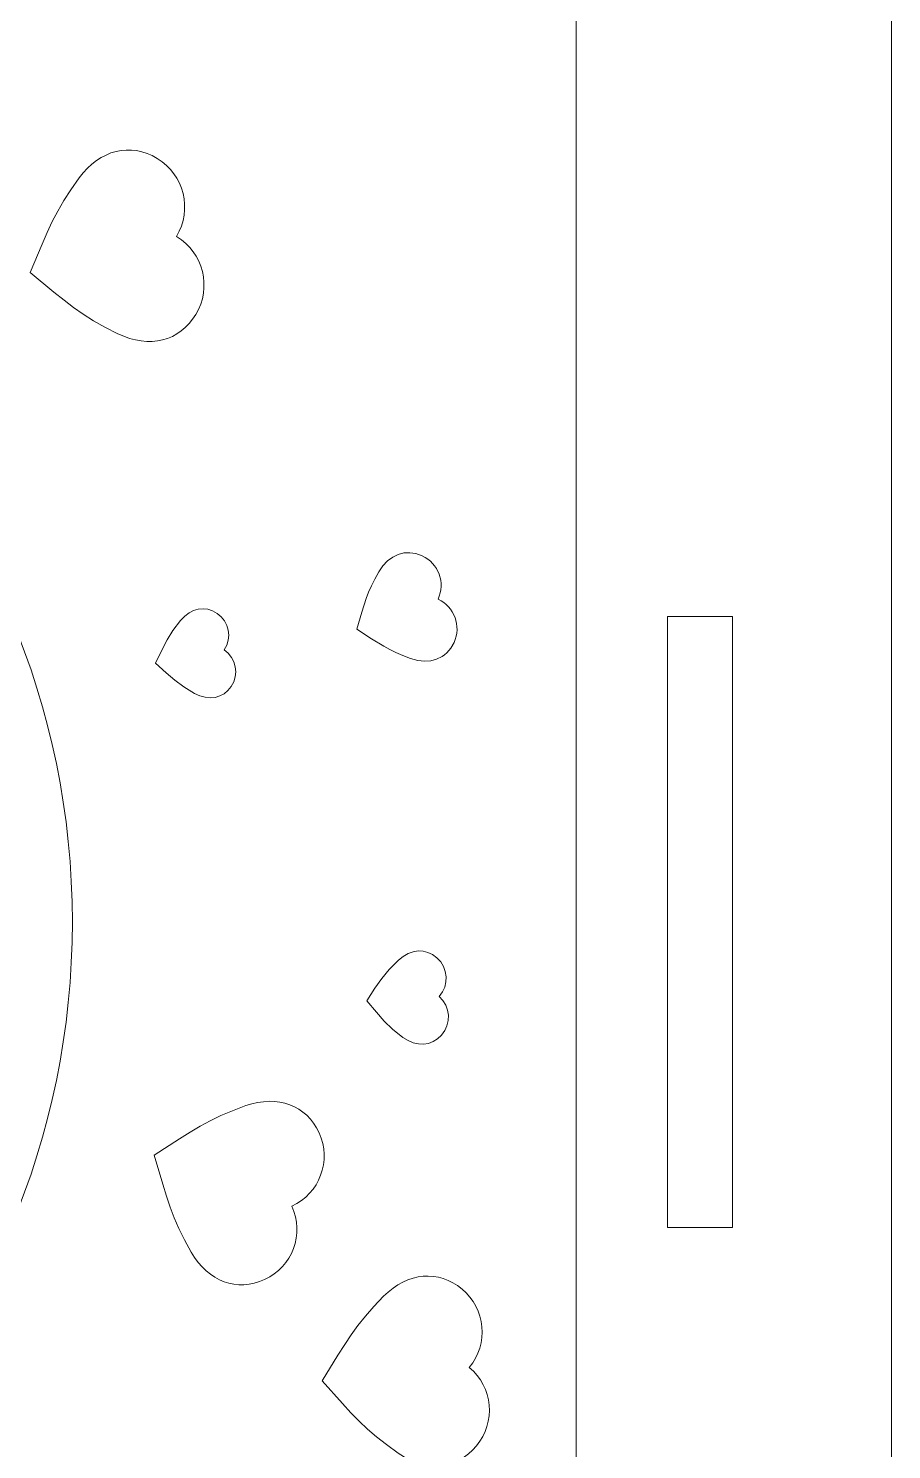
# Model space of a CAD drawing. Header units: millimetres. Extents: x -178 to 178, y -197 to 165.
# Drawn here: x 135.2 to 177.5, y 42.1 to 111.8 of the extents above; entities that cross this region are included whole.
import ezdxf

# ---------------------------------------------------------------- set-up
doc = ezdxf.new("R2010")
doc.units = ezdxf.units.MM
doc.header["$MEASUREMENT"] = 0
doc.layers.add('Calque_par_d_faut', color=7, linetype='Continuous')

msp = doc.modelspace()

# ---------------------------------------------------------------- linework, layer by layer
at = {"layer": 'Calque_par_d_faut', "color": 1, "lineweight": 9}
for points, knots in [([(-173.1455, 165.4772), (-174.4725, 165.4763), (-175.7447, 164.9484), (-176.6824, 164.0095), (-176.6824, 164.0095), (-177.6201, 163.0707), (-178.1464, 161.8041), (-178.1455, 160.4772), (-178.1455, 160.4772), (-178.1455, 160.4772), (-178.1455, -24.5228), (-178.1455, -24.5228), (-178.1455, -24.5228), (-178.1447, -25.8498), (-177.6168, -27.122), (-176.6779, -28.0597), (-176.6779, -28.0597), (-175.7391, -28.9974), (-174.4725, -29.5237), (-173.1455, -29.5228), (-173.1455, -29.5228), (-173.1455, -29.5228), (172.4975, -29.5228), (172.4975, -29.5228), (172.4975, -29.5228), (173.8245, -29.522), (175.0967, -28.9941), (176.0344, -28.0552), (176.0344, -28.0552), (176.9721, -27.1163), (177.4984, -25.8498), (177.4975, -24.5228), (177.4975, -24.5228), (177.4975, -24.5228), (177.4975, 71.9694), (177.4975, 71.9694), (177.4975, 71.9694), (177.4975, 71.9694), (177.4975, 79.9694), (177.4975, 79.9694), (177.4975, 79.9694), (177.4975, 79.9694), (177.4975, 160.4772), (177.4975, 160.4772), (177.4975, 160.4772), (177.4967, 161.8041), (176.9688, 163.0763), (176.0299, 164.014), (176.0299, 164.014), (175.0911, 164.9517), (173.8245, 165.478), (172.4975, 165.4772), (172.4975, 165.4772), (172.4975, 165.4772), (-173.1455, 165.4772), (-173.1455, 165.4772), (-173.1455, 165.4772), (-173.1455, 165.4772), (-173.1455, 165.4772), (-173.1455, 165.4772)], [0, 0, 0, 0, 0.0625, 0.0625, 0.0625, 0.0625, 0.125, 0.125, 0.125, 0.125, 0.1875, 0.1875, 0.1875, 0.1875, 0.25, 0.25, 0.25, 0.25, 0.3125, 0.3125, 0.3125, 0.3125, 0.375, 0.375, 0.375, 0.375, 0.4375, 0.4375, 0.4375, 0.4375, 0.5, 0.5, 0.5, 0.5, 0.5625, 0.5625, 0.5625, 0.5625, 0.625, 0.625, 0.625, 0.625, 0.6875, 0.6875, 0.6875, 0.6875, 0.75, 0.75, 0.75, 0.75, 0.8125, 0.8125, 0.8125, 0.8125, 0.875, 0.875, 0.875, 0.875, 1, 1, 1, 1]), ([(166.4975, 52.9772), (166.4975, 52.9772), (166.4975, 82.9772), (166.4975, 82.9772), (166.4975, 82.9772), (166.4975, 82.9772), (169.6975, 82.9772), (169.6975, 82.9772), (169.6975, 82.9772), (169.6975, 82.9772), (169.6975, 52.9772), (169.6975, 52.9772), (169.6975, 52.9772), (169.6975, 52.9772), (166.4975, 52.9772), (166.4975, 52.9772), (166.4975, 52.9772), (166.4975, 52.9772), (166.4975, 52.9772), (166.4975, 52.9772)], [0, 0, 0, 0, 0.1666667, 0.1666667, 0.1666667, 0.1666667, 0.3333333, 0.3333333, 0.3333333, 0.3333333, 0.5, 0.5, 0.5, 0.5, 0.6666667, 0.6666667, 0.6666667, 0.6666667, 1, 1, 1, 1])]:
    msp.add_open_spline(points, degree=3, knots=knots, dxfattribs=at)
at = {"layer": 'Calque_par_d_faut', "color": 150, "lineweight": 9}
for points, knots in [([(159.0166, 157.1652), (159.8117, 157.1657), (160.5745, 156.8503), (161.1371, 156.2884), (161.1371, 156.2884), (161.6997, 155.7265), (162.0161, 154.9604), (162.0166, 154.1652), (162.0166, 154.1652), (162.0166, 154.1652), (162.0166, -18.2109), (162.0166, -18.2109), (162.0166, -18.2109), (162.0171, -19.006), (161.7017, -19.7688), (161.1398, -20.3314), (161.1398, -20.3314), (160.5779, -20.894), (159.8117, -21.2104), (159.0166, -21.2109), (159.0166, -21.2109), (159.0166, -21.2109), (38.413, -21.2109), (38.413, -21.2109), (38.413, -21.2109), (37.6179, -21.2114), (36.8551, -20.896), (36.2925, -20.3341), (36.2925, -20.3341), (35.7299, -19.7722), (35.4135, -19.006), (35.413, -18.2109), (35.413, -18.2109), (35.413, -18.2109), (35.413, 154.1652), (35.413, 154.1652), (35.413, 154.1652), (35.4125, 154.9604), (35.7279, 155.7231), (36.2898, 156.2857), (36.2898, 156.2857), (36.8517, 156.8484), (37.6179, 157.1647), (38.413, 157.1652), (38.413, 157.1652), (38.413, 157.1652), (159.0166, 157.1652), (159.0166, 157.1652), (159.0166, 157.1652), (159.0166, 157.1652), (159.0166, 157.1652), (159.0166, 157.1652)], [0, 0, 0, 0, 0.0714286, 0.0714286, 0.0714286, 0.0714286, 0.1428571, 0.1428571, 0.1428571, 0.1428571, 0.2142857, 0.2142857, 0.2142857, 0.2142857, 0.2857143, 0.2857143, 0.2857143, 0.2857143, 0.3571429, 0.3571429, 0.3571429, 0.3571429, 0.4285714, 0.4285714, 0.4285714, 0.4285714, 0.5, 0.5, 0.5, 0.5, 0.5714286, 0.5714286, 0.5714286, 0.5714286, 0.6428571, 0.6428571, 0.6428571, 0.6428571, 0.7142857, 0.7142857, 0.7142857, 0.7142857, 0.7857143, 0.7857143, 0.7857143, 0.7857143, 0.8571429, 0.8571429, 0.8571429, 0.8571429, 1, 1, 1, 1]), ([(137.3051, 67.9772), (137.3051, 89.29), (120.0277, 106.5674), (98.715, 106.5674), (98.715, 106.5674), (77.4022, 106.5674), (60.1247, 89.2901), (60.1247, 67.9773), (60.1247, 67.9773), (60.1246, 46.6645), (77.402, 29.387), (98.7148, 29.3869), (98.7148, 29.3869), (120.0275, 29.3868), (137.305, 46.6642), (137.3051, 67.977), (137.3051, 67.9771), (137.3051, 67.9771), (137.3051, 67.9772)], [0, 0, 0, 0, 0.2, 0.2, 0.2, 0.2, 0.4, 0.4, 0.4, 0.4, 0.6, 0.6, 0.6, 0.6, 1, 1, 1, 1.0002, 1.0002, 1.0002, 1.0002]), ([(142.4164, 101.6289), (142.4164, 101.6289), (142.6532, 101.4692), (142.6532, 101.4692), (142.6532, 101.4692), (142.6532, 101.4692), (142.8685, 101.2899), (142.8685, 101.2899), (142.8685, 101.2899), (142.8685, 101.2899), (143.0619, 101.0929), (143.0619, 101.0929), (143.0619, 101.0929), (143.0619, 101.0929), (143.2329, 100.8801), (143.2329, 100.8801), (143.2329, 100.8801), (143.2329, 100.8801), (143.381, 100.6535), (143.381, 100.6535), (143.381, 100.6535), (143.381, 100.6535), (143.5058, 100.415), (143.5058, 100.415), (143.5058, 100.415), (143.5058, 100.415), (143.6067, 100.1666), (143.6067, 100.1666), (143.6067, 100.1666), (143.6067, 100.1666), (143.6832, 99.91), (143.6832, 99.91), (143.6832, 99.91), (143.6832, 99.91), (143.735, 99.6474), (143.735, 99.6474), (143.735, 99.6474), (143.735, 99.6474), (143.7616, 99.3805), (143.7616, 99.3805), (143.7616, 99.3805), (143.7616, 99.3805), (143.7624, 99.1114), (143.7624, 99.1114), (143.7624, 99.1114), (143.7624, 99.1114), (143.7369, 98.8419), (143.7369, 98.8419), (143.7369, 98.8419), (143.7369, 98.8419), (143.6848, 98.5739), (143.6848, 98.5739), (143.6848, 98.5739), (143.6848, 98.5739), (143.6056, 98.3095), (143.6056, 98.3095), (143.6056, 98.3095), (143.6056, 98.3095), (143.4986, 98.0505), (143.4986, 98.0505), (143.4986, 98.0505), (143.4986, 98.0505), (143.3636, 97.7988), (143.3636, 97.7988), (143.3636, 97.7988), (143.3636, 97.7988), (143.2065, 97.5627), (143.2065, 97.5627), (143.2065, 97.5627), (143.2065, 97.5627), (143.0344, 97.3492), (143.0344, 97.3492), (143.0344, 97.3492), (143.0344, 97.3492), (142.8481, 97.1584), (142.8481, 97.1584), (142.8481, 97.1584), (142.8481, 97.1584), (142.6484, 96.9907), (142.6484, 96.9907), (142.6484, 96.9907), (142.6484, 96.9907), (142.4364, 96.8462), (142.4364, 96.8462), (142.4364, 96.8462), (142.4364, 96.8462), (142.2128, 96.7251), (142.2128, 96.7251), (142.2128, 96.7251), (142.2128, 96.7251), (141.9785, 96.6278), (141.9785, 96.6278), (141.9785, 96.6278), (141.9785, 96.6278), (141.7345, 96.5542), (141.7345, 96.5542), (141.7345, 96.5542), (141.7345, 96.5542), (141.4814, 96.5048), (141.4814, 96.5048), (141.4814, 96.5048), (141.4814, 96.5048), (141.2204, 96.4797), (141.2204, 96.4797), (141.2204, 96.4797), (141.2204, 96.4797), (140.9521, 96.4792), (140.9521, 96.4792), (140.9521, 96.4792), (140.9521, 96.4792), (140.6775, 96.5033), (140.6775, 96.5033), (140.6775, 96.5033), (140.6775, 96.5033), (140.3975, 96.5524), (140.3975, 96.5524), (140.3975, 96.5524), (140.3975, 96.5524), (140.1129, 96.6267), (140.1129, 96.6267), (140.1129, 96.6267), (140.1129, 96.6267), (139.8246, 96.7264), (139.8246, 96.7264), (139.8246, 96.7264), (139.8246, 96.7264), (139.5335, 96.8517), (139.5335, 96.8517), (139.5335, 96.8517), (139.5335, 96.8517), (138.8962, 97.1791), (138.8962, 97.1791), (138.8962, 97.1791), (138.8962, 97.1791), (138.3404, 97.4938), (138.3404, 97.4938), (138.3404, 97.4938), (138.3404, 97.4938), (137.8397, 97.809), (137.8397, 97.809), (137.8397, 97.809), (137.8397, 97.809), (137.3675, 98.1378), (137.3675, 98.1378), (137.3675, 98.1378), (137.3675, 98.1378), (136.8974, 98.4934), (136.8974, 98.4934), (136.8974, 98.4934), (136.8974, 98.4934), (136.403, 98.8891), (136.403, 98.8891), (136.403, 98.8891), (136.403, 98.8891), (135.2351, 99.853), (135.2351, 99.853), (135.2351, 99.853), (135.2351, 99.853), (135.8191, 101.2503), (135.8191, 101.2503), (135.8191, 101.2503), (135.8191, 101.2503), (136.0722, 101.8308), (136.0722, 101.8308), (136.0722, 101.8308), (136.0722, 101.8308), (136.3223, 102.3645), (136.3223, 102.3645), (136.3223, 102.3645), (136.3223, 102.3645), (136.5868, 102.8754), (136.5868, 102.8754), (136.5868, 102.8754), (136.5868, 102.8754), (136.8829, 103.3877), (136.8829, 103.3877), (136.8829, 103.3877), (136.8829, 103.3877), (137.228, 103.9251), (137.228, 103.9251), (137.228, 103.9251), (137.228, 103.9251), (137.6393, 104.5118), (137.6393, 104.5118), (137.6393, 104.5118), (137.6393, 104.5118), (137.8384, 104.7584), (137.8384, 104.7584), (137.8384, 104.7584), (137.8384, 104.7584), (138.047, 104.9809), (138.047, 104.9809), (138.047, 104.9809), (138.047, 104.9809), (138.2642, 105.1793), (138.2642, 105.1793), (138.2642, 105.1793), (138.2642, 105.1793), (138.489, 105.3533), (138.489, 105.3533), (138.489, 105.3533), (138.489, 105.3533), (138.7207, 105.5026), (138.7207, 105.5026), (138.7207, 105.5026), (138.7207, 105.5026), (138.9583, 105.6272), (138.9583, 105.6272), (138.9583, 105.6272), (138.9583, 105.6272), (139.201, 105.7266), (139.201, 105.7266), (139.201, 105.7266), (139.201, 105.7266), (139.4479, 105.8008), (139.4479, 105.8008), (139.4479, 105.8008), (139.4479, 105.8008), (139.6981, 105.8496), (139.6981, 105.8496), (139.6981, 105.8496), (139.6981, 105.8496), (139.9508, 105.8726), (139.9508, 105.8726), (139.9508, 105.8726), (139.9508, 105.8726), (140.205, 105.8697), (140.205, 105.8697), (140.205, 105.8697), (140.205, 105.8697), (140.46, 105.8407), (140.46, 105.8407), (140.46, 105.8407), (140.46, 105.8407), (140.7147, 105.7853), (140.7147, 105.7853), (140.7147, 105.7853), (140.7147, 105.7853), (140.9685, 105.7034), (140.9685, 105.7034), (140.9685, 105.7034), (140.9685, 105.7034), (141.2203, 105.5947), (141.2203, 105.5947), (141.2203, 105.5947), (141.2203, 105.5947), (141.4693, 105.459), (141.4693, 105.459), (141.4693, 105.459), (141.4693, 105.459), (141.7061, 105.2993), (141.7061, 105.2993), (141.7061, 105.2993), (141.7061, 105.2993), (141.9214, 105.1199), (141.9214, 105.1199), (141.9214, 105.1199), (141.9214, 105.1199), (142.1148, 104.9229), (142.1148, 104.9229), (142.1148, 104.9229), (142.1148, 104.9229), (142.2858, 104.7102), (142.2858, 104.7102), (142.2858, 104.7102), (142.2858, 104.7102), (142.4339, 104.4836), (142.4339, 104.4836), (142.4339, 104.4836), (142.4339, 104.4836), (142.5586, 104.2451), (142.5586, 104.2451), (142.5586, 104.2451), (142.5586, 104.2451), (142.6595, 103.9966), (142.6595, 103.9966), (142.6595, 103.9966), (142.6595, 103.9966), (142.7361, 103.7401), (142.7361, 103.7401), (142.7361, 103.7401), (142.7361, 103.7401), (142.7879, 103.4774), (142.7879, 103.4774), (142.7879, 103.4774), (142.7879, 103.4774), (142.8144, 103.2106), (142.8144, 103.2106), (142.8144, 103.2106), (142.8144, 103.2106), (142.8152, 102.9414), (142.8152, 102.9414), (142.8152, 102.9414), (142.8152, 102.9414), (142.7898, 102.6719), (142.7898, 102.6719), (142.7898, 102.6719), (142.7898, 102.6719), (142.7377, 102.404), (142.7377, 102.404), (142.7377, 102.404), (142.7377, 102.404), (142.6584, 102.1396), (142.6584, 102.1396), (142.6584, 102.1396), (142.6584, 102.1396), (142.5515, 101.8806), (142.5515, 101.8806), (142.5515, 101.8806), (142.5515, 101.8806), (142.4164, 101.6289), (142.4164, 101.6289), (142.4164, 101.6289), (142.4164, 101.6289), (142.4164, 101.6289), (142.4164, 101.6289)], [0, 0, 0, 0, 0.0125, 0.0125, 0.0125, 0.0125, 0.025, 0.025, 0.025, 0.025, 0.0375, 0.0375, 0.0375, 0.0375, 0.05, 0.05, 0.05, 0.05, 0.0625, 0.0625, 0.0625, 0.0625, 0.075, 0.075, 0.075, 0.075, 0.0875, 0.0875, 0.0875, 0.0875, 0.1, 0.1, 0.1, 0.1, 0.1125, 0.1125, 0.1125, 0.1125, 0.125, 0.125, 0.125, 0.125, 0.1375, 0.1375, 0.1375, 0.1375, 0.15, 0.15, 0.15, 0.15, 0.1625, 0.1625, 0.1625, 0.1625, 0.175, 0.175, 0.175, 0.175, 0.1875, 0.1875, 0.1875, 0.1875, 0.2, 0.2, 0.2, 0.2, 0.2125, 0.2125, 0.2125, 0.2125, 0.225, 0.225, 0.225, 0.225, 0.2375, 0.2375, 0.2375, 0.2375, 0.25, 0.25, 0.25, 0.25, 0.2625, 0.2625, 0.2625, 0.2625, 0.275, 0.275, 0.275, 0.275, 0.2875, 0.2875, 0.2875, 0.2875, 0.3, 0.3, 0.3, 0.3, 0.3125, 0.3125, 0.3125, 0.3125, 0.325, 0.325, 0.325, 0.325, 0.3375, 0.3375, 0.3375, 0.3375, 0.35, 0.35, 0.35, 0.35, 0.3625, 0.3625, 0.3625, 0.3625, 0.375, 0.375, 0.375, 0.375, 0.3875, 0.3875, 0.3875, 0.3875, 0.4, 0.4, 0.4, 0.4, 0.4125, 0.4125, 0.4125, 0.4125, 0.425, 0.425, 0.425, 0.425, 0.4375, 0.4375, 0.4375, 0.4375, 0.45, 0.45, 0.45, 0.45, 0.4625, 0.4625, 0.4625, 0.4625, 0.475, 0.475, 0.475, 0.475, 0.4875, 0.4875, 0.4875, 0.4875, 0.5, 0.5, 0.5, 0.5, 0.5125, 0.5125, 0.5125, 0.5125, 0.525, 0.525, 0.525, 0.525, 0.5375, 0.5375, 0.5375, 0.5375, 0.55, 0.55, 0.55, 0.55, 0.5625, 0.5625, 0.5625, 0.5625, 0.575, 0.575, 0.575, 0.575, 0.5875, 0.5875, 0.5875, 0.5875, 0.6, 0.6, 0.6, 0.6, 0.6125, 0.6125, 0.6125, 0.6125, 0.625, 0.625, 0.625, 0.625, 0.6375, 0.6375, 0.6375, 0.6375, 0.65, 0.65, 0.65, 0.65, 0.6625, 0.6625, 0.6625, 0.6625, 0.675, 0.675, 0.675, 0.675, 0.6875, 0.6875, 0.6875, 0.6875, 0.7, 0.7, 0.7, 0.7, 0.7125, 0.7125, 0.7125, 0.7125, 0.725, 0.725, 0.725, 0.725, 0.7375, 0.7375, 0.7375, 0.7375, 0.75, 0.75, 0.75, 0.75, 0.7625, 0.7625, 0.7625, 0.7625, 0.775, 0.775, 0.775, 0.775, 0.7875, 0.7875, 0.7875, 0.7875, 0.8, 0.8, 0.8, 0.8, 0.8125, 0.8125, 0.8125, 0.8125, 0.825, 0.825, 0.825, 0.825, 0.8375, 0.8375, 0.8375, 0.8375, 0.85, 0.85, 0.85, 0.85, 0.8625, 0.8625, 0.8625, 0.8625, 0.875, 0.875, 0.875, 0.875, 0.8875, 0.8875, 0.8875, 0.8875, 0.9, 0.9, 0.9, 0.9, 0.9125, 0.9125, 0.9125, 0.9125, 0.925, 0.925, 0.925, 0.925, 0.9375, 0.9375, 0.9375, 0.9375, 0.95, 0.95, 0.95, 0.95, 0.9625, 0.9625, 0.9625, 0.9625, 0.975, 0.975, 0.975, 0.975, 1, 1, 1, 1]), ([(155.2491, 83.8218), (155.2491, 83.8218), (155.3945, 83.7455), (155.3945, 83.7455), (155.3945, 83.7455), (155.3945, 83.7455), (155.5288, 83.6566), (155.5288, 83.6566), (155.5288, 83.6566), (155.5288, 83.6566), (155.6517, 83.5562), (155.6517, 83.5562), (155.6517, 83.5562), (155.6517, 83.5562), (155.7628, 83.4454), (155.7628, 83.4454), (155.7628, 83.4454), (155.7628, 83.4454), (155.8617, 83.3253), (155.8617, 83.3253), (155.8617, 83.3253), (155.8617, 83.3253), (155.948, 83.1969), (155.948, 83.1969), (155.948, 83.1969), (155.948, 83.1969), (156.0812, 82.9196), (156.0812, 82.9196), (156.0812, 82.9196), (156.0812, 82.9196), (156.1593, 82.622), (156.1593, 82.622), (156.1593, 82.622), (156.1593, 82.622), (156.1767, 82.4683), (156.1767, 82.4683), (156.1767, 82.4683), (156.1767, 82.4683), (156.1792, 82.3128), (156.1792, 82.3128), (156.1792, 82.3128), (156.1792, 82.3128), (156.1663, 82.1564), (156.1663, 82.1564), (156.1663, 82.1564), (156.1663, 82.1564), (156.1377, 82.0003), (156.1377, 82.0003), (156.1377, 82.0003), (156.1377, 82.0003), (156.0929, 81.8456), (156.0929, 81.8456), (156.0929, 81.8456), (156.0929, 81.8456), (156.0316, 81.6934), (156.0316, 81.6934), (156.0316, 81.6934), (156.0316, 81.6934), (155.8719, 81.4157), (155.8719, 81.4157), (155.8719, 81.4157), (155.8719, 81.4157), (155.674, 81.1866), (155.674, 81.1866), (155.674, 81.1866), (155.674, 81.1866), (155.562, 81.0907), (155.562, 81.0907), (155.562, 81.0907), (155.562, 81.0907), (155.4419, 81.0074), (155.4419, 81.0074), (155.4419, 81.0074), (155.4419, 81.0074), (155.1793, 80.8796), (155.1793, 80.8796), (155.1793, 80.8796), (155.1793, 80.8796), (154.8903, 80.8047), (154.8903, 80.8047), (154.8903, 80.8047), (154.8903, 80.8047), (154.5787, 80.7839), (154.5787, 80.7839), (154.5787, 80.7839), (154.5787, 80.7839), (154.2484, 80.8189), (154.2484, 80.8189), (154.2484, 80.8189), (154.2484, 80.8189), (153.9032, 80.9109), (153.9032, 80.9109), (153.9032, 80.9109), (153.9032, 80.9109), (153.5185, 81.0578), (153.5185, 81.0578), (153.5185, 81.0578), (153.5185, 81.0578), (153.1811, 81.2025), (153.1811, 81.2025), (153.1811, 81.2025), (153.1811, 81.2025), (152.8752, 81.351), (152.8752, 81.351), (152.8752, 81.351), (152.8752, 81.351), (152.5847, 81.5091), (152.5847, 81.5091), (152.5847, 81.5091), (152.5847, 81.5091), (151.9863, 81.8775), (151.9863, 81.8775), (151.9863, 81.8775), (151.9863, 81.8775), (151.2583, 82.3546), (151.2583, 82.3546), (151.2583, 82.3546), (151.2583, 82.3546), (151.5039, 83.1897), (151.5039, 83.1897), (151.5039, 83.1897), (151.5039, 83.1897), (151.7212, 83.8579), (151.7212, 83.8579), (151.7212, 83.8579), (151.7212, 83.8579), (151.8401, 84.1665), (151.8401, 84.1665), (151.8401, 84.1665), (151.8401, 84.1665), (151.977, 84.4778), (151.977, 84.4778), (151.977, 84.4778), (151.977, 84.4778), (152.1403, 84.8066), (152.1403, 84.8066), (152.1403, 84.8066), (152.1403, 84.8066), (152.3382, 85.1677), (152.3382, 85.1677), (152.3382, 85.1677), (152.3382, 85.1677), (152.5416, 85.4614), (152.5416, 85.4614), (152.5416, 85.4614), (152.5416, 85.4614), (152.7707, 85.702), (152.7707, 85.702), (152.7707, 85.702), (152.7707, 85.702), (153.0215, 85.888), (153.0215, 85.888), (153.0215, 85.888), (153.0215, 85.888), (153.2903, 86.0181), (153.2903, 86.0181), (153.2903, 86.0181), (153.2903, 86.0181), (153.573, 86.0908), (153.573, 86.0908), (153.573, 86.0908), (153.573, 86.0908), (153.7185, 86.1052), (153.7185, 86.1052), (153.7185, 86.1052), (153.7185, 86.1052), (153.8659, 86.1046), (153.8659, 86.1046), (153.8659, 86.1046), (153.8659, 86.1046), (154.1651, 86.0583), (154.1651, 86.0583), (154.1651, 86.0583), (154.1651, 86.0583), (154.4666, 85.9502), (154.4666, 85.9502), (154.4666, 85.9502), (154.4666, 85.9502), (154.612, 85.8739), (154.612, 85.8739), (154.612, 85.8739), (154.612, 85.8739), (154.7463, 85.785), (154.7463, 85.785), (154.7463, 85.785), (154.7463, 85.785), (154.8692, 85.6846), (154.8692, 85.6846), (154.8692, 85.6846), (154.8692, 85.6846), (154.9803, 85.5739), (154.9803, 85.5739), (154.9803, 85.5739), (154.9803, 85.5739), (155.0792, 85.4537), (155.0792, 85.4537), (155.0792, 85.4537), (155.0792, 85.4537), (155.1655, 85.3254), (155.1655, 85.3254), (155.1655, 85.3254), (155.1655, 85.3254), (155.2987, 85.048), (155.2987, 85.048), (155.2987, 85.048), (155.2987, 85.048), (155.3768, 84.7505), (155.3768, 84.7505), (155.3768, 84.7505), (155.3768, 84.7505), (155.3942, 84.5967), (155.3942, 84.5967), (155.3942, 84.5967), (155.3942, 84.5967), (155.3967, 84.4412), (155.3967, 84.4412), (155.3967, 84.4412), (155.3967, 84.4412), (155.3838, 84.2848), (155.3838, 84.2848), (155.3838, 84.2848), (155.3838, 84.2848), (155.3552, 84.1288), (155.3552, 84.1288), (155.3552, 84.1288), (155.3552, 84.1288), (155.3104, 83.9741), (155.3104, 83.9741), (155.3104, 83.9741), (155.3104, 83.9741), (155.2491, 83.8218), (155.2491, 83.8218), (155.2491, 83.8218), (155.2491, 83.8218), (155.2491, 83.8218), (155.2491, 83.8218)], [0, 0, 0, 0, 0.0166667, 0.0166667, 0.0166667, 0.0166667, 0.0333333, 0.0333333, 0.0333333, 0.0333333, 0.05, 0.05, 0.05, 0.05, 0.0666667, 0.0666667, 0.0666667, 0.0666667, 0.0833333, 0.0833333, 0.0833333, 0.0833333, 0.1, 0.1, 0.1, 0.1, 0.1166667, 0.1166667, 0.1166667, 0.1166667, 0.1333333, 0.1333333, 0.1333333, 0.1333333, 0.15, 0.15, 0.15, 0.15, 0.1666667, 0.1666667, 0.1666667, 0.1666667, 0.1833333, 0.1833333, 0.1833333, 0.1833333, 0.2, 0.2, 0.2, 0.2, 0.2166667, 0.2166667, 0.2166667, 0.2166667, 0.2333333, 0.2333333, 0.2333333, 0.2333333, 0.25, 0.25, 0.25, 0.25, 0.2666667, 0.2666667, 0.2666667, 0.2666667, 0.2833333, 0.2833333, 0.2833333, 0.2833333, 0.3, 0.3, 0.3, 0.3, 0.3166667, 0.3166667, 0.3166667, 0.3166667, 0.3333333, 0.3333333, 0.3333333, 0.3333333, 0.35, 0.35, 0.35, 0.35, 0.3666667, 0.3666667, 0.3666667, 0.3666667, 0.3833333, 0.3833333, 0.3833333, 0.3833333, 0.4, 0.4, 0.4, 0.4, 0.4166667, 0.4166667, 0.4166667, 0.4166667, 0.4333333, 0.4333333, 0.4333333, 0.4333333, 0.45, 0.45, 0.45, 0.45, 0.4666667, 0.4666667, 0.4666667, 0.4666667, 0.4833333, 0.4833333, 0.4833333, 0.4833333, 0.5, 0.5, 0.5, 0.5, 0.5166667, 0.5166667, 0.5166667, 0.5166667, 0.5333333, 0.5333333, 0.5333333, 0.5333333, 0.55, 0.55, 0.55, 0.55, 0.5666667, 0.5666667, 0.5666667, 0.5666667, 0.5833333, 0.5833333, 0.5833333, 0.5833333, 0.6, 0.6, 0.6, 0.6, 0.6166667, 0.6166667, 0.6166667, 0.6166667, 0.6333333, 0.6333333, 0.6333333, 0.6333333, 0.65, 0.65, 0.65, 0.65, 0.6666667, 0.6666667, 0.6666667, 0.6666667, 0.6833333, 0.6833333, 0.6833333, 0.6833333, 0.7, 0.7, 0.7, 0.7, 0.7166667, 0.7166667, 0.7166667, 0.7166667, 0.7333333, 0.7333333, 0.7333333, 0.7333333, 0.75, 0.75, 0.75, 0.75, 0.7666667, 0.7666667, 0.7666667, 0.7666667, 0.7833333, 0.7833333, 0.7833333, 0.7833333, 0.8, 0.8, 0.8, 0.8, 0.8166667, 0.8166667, 0.8166667, 0.8166667, 0.8333333, 0.8333333, 0.8333333, 0.8333333, 0.85, 0.85, 0.85, 0.85, 0.8666667, 0.8666667, 0.8666667, 0.8666667, 0.8833333, 0.8833333, 0.8833333, 0.8833333, 0.9, 0.9, 0.9, 0.9, 0.9166667, 0.9166667, 0.9166667, 0.9166667, 0.9333333, 0.9333333, 0.9333333, 0.9333333, 0.95, 0.95, 0.95, 0.95, 0.9666667, 0.9666667, 0.9666667, 0.9666667, 1, 1, 1, 1]), ([(144.7539, 81.3336), (144.7539, 81.3336), (144.9545, 81.1658), (144.9545, 81.1658), (144.9545, 81.1658), (144.9545, 81.1658), (145.1128, 80.9674), (145.1128, 80.9674), (145.1128, 80.9674), (145.1128, 80.9674), (145.2275, 80.7458), (145.2275, 80.7458), (145.2275, 80.7458), (145.2275, 80.7458), (145.2971, 80.508), (145.2971, 80.508), (145.2971, 80.508), (145.2971, 80.508), (145.3203, 80.2614), (145.3203, 80.2614), (145.3203, 80.2614), (145.3203, 80.2614), (145.2956, 80.013), (145.2956, 80.013), (145.2956, 80.013), (145.2956, 80.013), (145.2218, 79.7702), (145.2218, 79.7702), (145.2218, 79.7702), (145.2218, 79.7702), (145.0974, 79.5402), (145.0974, 79.5402), (145.0974, 79.5402), (145.0974, 79.5402), (144.9342, 79.3404), (144.9342, 79.3404), (144.9342, 79.3404), (144.9342, 79.3404), (144.7471, 79.1842), (144.7471, 79.1842), (144.7471, 79.1842), (144.7471, 79.1842), (144.5392, 79.0722), (144.5392, 79.0722), (144.5392, 79.0722), (144.5392, 79.0722), (144.3139, 79.005), (144.3139, 79.005), (144.3139, 79.005), (144.3139, 79.005), (144.0745, 78.9832), (144.0745, 78.9832), (144.0745, 78.9832), (144.0745, 78.9832), (143.8242, 79.0075), (143.8242, 79.0075), (143.8242, 79.0075), (143.8242, 79.0075), (143.5663, 79.0784), (143.5663, 79.0784), (143.5663, 79.0784), (143.5663, 79.0784), (143.304, 79.1966), (143.304, 79.1966), (143.304, 79.1966), (143.304, 79.1966), (142.7684, 79.5227), (142.7684, 79.5227), (142.7684, 79.5227), (142.7684, 79.5227), (142.3346, 79.8442), (142.3346, 79.8442), (142.3346, 79.8442), (142.3346, 79.8442), (141.9073, 80.2152), (141.9073, 80.2152), (141.9073, 80.2152), (141.9073, 80.2152), (141.3912, 80.6894), (141.3912, 80.6894), (141.3912, 80.6894), (141.3912, 80.6894), (141.6955, 81.3208), (141.6955, 81.3208), (141.6955, 81.3208), (141.6955, 81.3208), (141.9554, 81.8234), (141.9554, 81.8234), (141.9554, 81.8234), (141.9554, 81.8234), (142.2397, 82.2825), (142.2397, 82.2825), (142.2397, 82.2825), (142.2397, 82.2825), (142.6169, 82.7834), (142.6169, 82.7834), (142.6169, 82.7834), (142.6169, 82.7834), (142.8169, 82.9902), (142.8169, 82.9902), (142.8169, 82.9902), (142.8169, 82.9902), (143.0303, 83.1514), (143.0303, 83.1514), (143.0303, 83.1514), (143.0303, 83.1514), (143.2539, 83.2665), (143.2539, 83.2665), (143.2539, 83.2665), (143.2539, 83.2665), (143.4845, 83.3347), (143.4845, 83.3347), (143.4845, 83.3347), (143.4845, 83.3347), (143.7186, 83.3555), (143.7186, 83.3555), (143.7186, 83.3555), (143.7186, 83.3555), (143.9532, 83.3282), (143.9532, 83.3282), (143.9532, 83.3282), (143.9532, 83.3282), (144.1848, 83.2523), (144.1848, 83.2523), (144.1848, 83.2523), (144.1848, 83.2523), (144.4103, 83.127), (144.4103, 83.127), (144.4103, 83.127), (144.4103, 83.127), (144.6109, 82.9592), (144.6109, 82.9592), (144.6109, 82.9592), (144.6109, 82.9592), (144.7692, 82.7609), (144.7692, 82.7609), (144.7692, 82.7609), (144.7692, 82.7609), (144.8839, 82.5392), (144.8839, 82.5392), (144.8839, 82.5392), (144.8839, 82.5392), (144.9535, 82.3015), (144.9535, 82.3015), (144.9535, 82.3015), (144.9535, 82.3015), (144.9767, 82.0548), (144.9767, 82.0548), (144.9767, 82.0548), (144.9767, 82.0548), (144.9521, 81.8065), (144.9521, 81.8065), (144.9521, 81.8065), (144.9521, 81.8065), (144.8783, 81.5637), (144.8783, 81.5637), (144.8783, 81.5637), (144.8783, 81.5637), (144.7539, 81.3336), (144.7539, 81.3336), (144.7539, 81.3336), (144.7539, 81.3336), (144.7539, 81.3336), (144.7539, 81.3336)], [0, 0, 0, 0, 0.0238095, 0.0238095, 0.0238095, 0.0238095, 0.047619, 0.047619, 0.047619, 0.047619, 0.0714286, 0.0714286, 0.0714286, 0.0714286, 0.0952381, 0.0952381, 0.0952381, 0.0952381, 0.1190476, 0.1190476, 0.1190476, 0.1190476, 0.1428571, 0.1428571, 0.1428571, 0.1428571, 0.1666667, 0.1666667, 0.1666667, 0.1666667, 0.1904762, 0.1904762, 0.1904762, 0.1904762, 0.2142857, 0.2142857, 0.2142857, 0.2142857, 0.2380952, 0.2380952, 0.2380952, 0.2380952, 0.2619048, 0.2619048, 0.2619048, 0.2619048, 0.2857143, 0.2857143, 0.2857143, 0.2857143, 0.3095238, 0.3095238, 0.3095238, 0.3095238, 0.3333333, 0.3333333, 0.3333333, 0.3333333, 0.3571429, 0.3571429, 0.3571429, 0.3571429, 0.3809524, 0.3809524, 0.3809524, 0.3809524, 0.4047619, 0.4047619, 0.4047619, 0.4047619, 0.4285714, 0.4285714, 0.4285714, 0.4285714, 0.452381, 0.452381, 0.452381, 0.452381, 0.4761905, 0.4761905, 0.4761905, 0.4761905, 0.5, 0.5, 0.5, 0.5, 0.5238095, 0.5238095, 0.5238095, 0.5238095, 0.547619, 0.547619, 0.547619, 0.547619, 0.5714286, 0.5714286, 0.5714286, 0.5714286, 0.5952381, 0.5952381, 0.5952381, 0.5952381, 0.6190476, 0.6190476, 0.6190476, 0.6190476, 0.6428571, 0.6428571, 0.6428571, 0.6428571, 0.6666667, 0.6666667, 0.6666667, 0.6666667, 0.6904762, 0.6904762, 0.6904762, 0.6904762, 0.7142857, 0.7142857, 0.7142857, 0.7142857, 0.7380952, 0.7380952, 0.7380952, 0.7380952, 0.7619048, 0.7619048, 0.7619048, 0.7619048, 0.7857143, 0.7857143, 0.7857143, 0.7857143, 0.8095238, 0.8095238, 0.8095238, 0.8095238, 0.8333333, 0.8333333, 0.8333333, 0.8333333, 0.8571429, 0.8571429, 0.8571429, 0.8571429, 0.8809524, 0.8809524, 0.8809524, 0.8809524, 0.9047619, 0.9047619, 0.9047619, 0.9047619, 0.9285714, 0.9285714, 0.9285714, 0.9285714, 0.952381, 0.952381, 0.952381, 0.952381, 1, 1, 1, 1]), ([(155.3049, 64.3207), (155.3049, 64.3207), (155.4889, 64.1207), (155.4889, 64.1207), (155.4889, 64.1207), (155.4889, 64.1207), (155.6252, 63.8949), (155.6252, 63.8949), (155.6252, 63.8949), (155.6252, 63.8949), (155.7133, 63.651), (155.7133, 63.651), (155.7133, 63.651), (155.7133, 63.651), (155.7529, 63.3966), (155.7529, 63.3966), (155.7529, 63.3966), (155.7529, 63.3966), (155.7434, 63.1393), (155.7434, 63.1393), (155.7434, 63.1393), (155.7434, 63.1393), (155.6844, 62.8868), (155.6844, 62.8868), (155.6844, 62.8868), (155.6844, 62.8868), (155.5755, 62.6466), (155.5755, 62.6466), (155.5755, 62.6466), (155.5755, 62.6466), (155.4162, 62.4264), (155.4162, 62.4264), (155.4162, 62.4264), (155.4162, 62.4264), (155.221, 62.2427), (155.221, 62.2427), (155.221, 62.2427), (155.221, 62.2427), (155.007, 62.1071), (155.007, 62.1071), (155.007, 62.1071), (155.007, 62.1071), (154.7777, 62.0198), (154.7777, 62.0198), (154.7777, 62.0198), (154.7777, 62.0198), (154.5365, 61.9811), (154.5365, 61.9811), (154.5365, 61.9811), (154.5365, 61.9811), (154.2868, 61.991), (154.2868, 61.991), (154.2868, 61.991), (154.2868, 61.991), (154.0322, 62.0499), (154.0322, 62.0499), (154.0322, 62.0499), (154.0322, 62.0499), (153.7761, 62.1579), (153.7761, 62.1579), (153.7761, 62.1579), (153.7761, 62.1579), (153.5219, 62.3152), (153.5219, 62.3152), (153.5219, 62.3152), (153.5219, 62.3152), (153.0141, 62.7236), (153.0141, 62.7236), (153.0141, 62.7236), (153.0141, 62.7236), (152.6107, 63.1137), (152.6107, 63.1137), (152.6107, 63.1137), (152.6107, 63.1137), (152.2206, 63.5537), (152.2206, 63.5537), (152.2206, 63.5537), (152.2206, 63.5537), (151.7531, 64.1121), (151.7531, 64.1121), (151.7531, 64.1121), (151.7531, 64.1121), (152.152, 64.7215), (152.152, 64.7215), (152.152, 64.7215), (152.152, 64.7215), (152.4879, 65.2042), (152.4879, 65.2042), (152.4879, 65.2042), (152.4879, 65.2042), (152.8429, 65.6387), (152.8429, 65.6387), (152.8429, 65.6387), (152.8429, 65.6387), (153.2994, 66.1038), (153.2994, 66.1038), (153.2994, 66.1038), (153.2994, 66.1038), (153.5334, 66.2898), (153.5334, 66.2898), (153.5334, 66.2898), (153.5334, 66.2898), (153.7751, 66.427), (153.7751, 66.427), (153.7751, 66.427), (153.7751, 66.427), (154.0211, 66.5153), (154.0211, 66.5153), (154.0211, 66.5153), (154.0211, 66.5153), (154.2679, 66.5544), (154.2679, 66.5544), (154.2679, 66.5544), (154.2679, 66.5544), (154.512, 66.5441), (154.512, 66.5441), (154.512, 66.5441), (154.512, 66.5441), (154.7499, 66.4843), (154.7499, 66.4843), (154.7499, 66.4843), (154.7499, 66.4843), (154.9783, 66.3747), (154.9783, 66.3747), (154.9783, 66.3747), (154.9783, 66.3747), (155.1937, 66.2151), (155.1937, 66.2151), (155.1937, 66.2151), (155.1937, 66.2151), (155.3777, 66.015), (155.3777, 66.015), (155.3777, 66.015), (155.3777, 66.015), (155.514, 65.7892), (155.514, 65.7892), (155.514, 65.7892), (155.514, 65.7892), (155.6021, 65.5453), (155.6021, 65.5453), (155.6021, 65.5453), (155.6021, 65.5453), (155.6416, 65.2909), (155.6416, 65.2909), (155.6416, 65.2909), (155.6416, 65.2909), (155.6321, 65.0337), (155.6321, 65.0337), (155.6321, 65.0337), (155.6321, 65.0337), (155.5732, 64.7811), (155.5732, 64.7811), (155.5732, 64.7811), (155.5732, 64.7811), (155.4642, 64.5409), (155.4642, 64.5409), (155.4642, 64.5409), (155.4642, 64.5409), (155.3049, 64.3207), (155.3049, 64.3207), (155.3049, 64.3207), (155.3049, 64.3207), (155.3049, 64.3207), (155.3049, 64.3207)], [0, 0, 0, 0, 0.0238095, 0.0238095, 0.0238095, 0.0238095, 0.047619, 0.047619, 0.047619, 0.047619, 0.0714286, 0.0714286, 0.0714286, 0.0714286, 0.0952381, 0.0952381, 0.0952381, 0.0952381, 0.1190476, 0.1190476, 0.1190476, 0.1190476, 0.1428571, 0.1428571, 0.1428571, 0.1428571, 0.1666667, 0.1666667, 0.1666667, 0.1666667, 0.1904762, 0.1904762, 0.1904762, 0.1904762, 0.2142857, 0.2142857, 0.2142857, 0.2142857, 0.2380952, 0.2380952, 0.2380952, 0.2380952, 0.2619048, 0.2619048, 0.2619048, 0.2619048, 0.2857143, 0.2857143, 0.2857143, 0.2857143, 0.3095238, 0.3095238, 0.3095238, 0.3095238, 0.3333333, 0.3333333, 0.3333333, 0.3333333, 0.3571429, 0.3571429, 0.3571429, 0.3571429, 0.3809524, 0.3809524, 0.3809524, 0.3809524, 0.4047619, 0.4047619, 0.4047619, 0.4047619, 0.4285714, 0.4285714, 0.4285714, 0.4285714, 0.452381, 0.452381, 0.452381, 0.452381, 0.4761905, 0.4761905, 0.4761905, 0.4761905, 0.5, 0.5, 0.5, 0.5, 0.5238095, 0.5238095, 0.5238095, 0.5238095, 0.547619, 0.547619, 0.547619, 0.547619, 0.5714286, 0.5714286, 0.5714286, 0.5714286, 0.5952381, 0.5952381, 0.5952381, 0.5952381, 0.6190476, 0.6190476, 0.6190476, 0.6190476, 0.6428571, 0.6428571, 0.6428571, 0.6428571, 0.6666667, 0.6666667, 0.6666667, 0.6666667, 0.6904762, 0.6904762, 0.6904762, 0.6904762, 0.7142857, 0.7142857, 0.7142857, 0.7142857, 0.7380952, 0.7380952, 0.7380952, 0.7380952, 0.7619048, 0.7619048, 0.7619048, 0.7619048, 0.7857143, 0.7857143, 0.7857143, 0.7857143, 0.8095238, 0.8095238, 0.8095238, 0.8095238, 0.8333333, 0.8333333, 0.8333333, 0.8333333, 0.8571429, 0.8571429, 0.8571429, 0.8571429, 0.8809524, 0.8809524, 0.8809524, 0.8809524, 0.9047619, 0.9047619, 0.9047619, 0.9047619, 0.9285714, 0.9285714, 0.9285714, 0.9285714, 0.952381, 0.952381, 0.952381, 0.952381, 1, 1, 1, 1]), ([(148.0753, 54.027), (148.0753, 54.027), (148.1783, 53.7688), (148.1783, 53.7688), (148.1783, 53.7688), (148.1783, 53.7688), (148.2534, 53.5067), (148.2534, 53.5067), (148.2534, 53.5067), (148.2534, 53.5067), (148.3011, 53.2423), (148.3011, 53.2423), (148.3011, 53.2423), (148.3011, 53.2423), (148.3222, 52.9775), (148.3222, 52.9775), (148.3222, 52.9775), (148.3222, 52.9775), (148.3173, 52.7141), (148.3173, 52.7141), (148.3173, 52.7141), (148.3173, 52.7141), (148.2871, 52.4539), (148.2871, 52.4539), (148.2871, 52.4539), (148.2871, 52.4539), (148.2322, 52.1988), (148.2322, 52.1988), (148.2322, 52.1988), (148.2322, 52.1988), (148.1534, 51.9505), (148.1534, 51.9505), (148.1534, 51.9505), (148.1534, 51.9505), (148.0512, 51.7108), (148.0512, 51.7108), (148.0512, 51.7108), (148.0512, 51.7108), (147.9265, 51.4816), (147.9265, 51.4816), (147.9265, 51.4816), (147.9265, 51.4816), (147.7798, 51.2646), (147.7798, 51.2646), (147.7798, 51.2646), (147.7798, 51.2646), (147.6118, 51.0617), (147.6118, 51.0617), (147.6118, 51.0617), (147.6118, 51.0617), (147.4231, 50.8746), (147.4231, 50.8746), (147.4231, 50.8746), (147.4231, 50.8746), (147.2146, 50.7053), (147.2146, 50.7053), (147.2146, 50.7053), (147.2146, 50.7053), (146.9867, 50.5555), (146.9867, 50.5555), (146.9867, 50.5555), (146.9867, 50.5555), (146.7403, 50.4269), (146.7403, 50.4269), (146.7403, 50.4269), (146.7403, 50.4269), (146.4846, 50.323), (146.4846, 50.323), (146.4846, 50.323), (146.4846, 50.323), (146.2292, 50.2454), (146.2292, 50.2454), (146.2292, 50.2454), (146.2292, 50.2454), (145.9749, 50.1939), (145.9749, 50.1939), (145.9749, 50.1939), (145.9749, 50.1939), (145.7225, 50.1683), (145.7225, 50.1683), (145.7225, 50.1683), (145.7225, 50.1683), (145.4728, 50.1681), (145.4728, 50.1681), (145.4728, 50.1681), (145.4728, 50.1681), (145.2266, 50.1932), (145.2266, 50.1932), (145.2266, 50.1932), (145.2266, 50.1932), (144.9848, 50.2431), (144.9848, 50.2431), (144.9848, 50.2431), (144.9848, 50.2431), (144.7482, 50.3176), (144.7482, 50.3176), (144.7482, 50.3176), (144.7482, 50.3176), (144.5175, 50.4163), (144.5175, 50.4163), (144.5175, 50.4163), (144.5175, 50.4163), (144.2937, 50.5391), (144.2937, 50.5391), (144.2937, 50.5391), (144.2937, 50.5391), (144.0776, 50.6855), (144.0776, 50.6855), (144.0776, 50.6855), (144.0776, 50.6855), (143.8699, 50.8553), (143.8699, 50.8553), (143.8699, 50.8553), (143.8699, 50.8553), (143.6715, 51.0481), (143.6715, 51.0481), (143.6715, 51.0481), (143.6715, 51.0481), (143.4832, 51.2637), (143.4832, 51.2637), (143.4832, 51.2637), (143.4832, 51.2637), (143.3059, 51.5018), (143.3059, 51.5018), (143.3059, 51.5018), (143.3059, 51.5018), (143.1403, 51.7619), (143.1403, 51.7619), (143.1403, 51.7619), (143.1403, 51.7619), (142.8068, 52.3743), (142.8068, 52.3743), (142.8068, 52.3743), (142.8068, 52.3743), (142.5319, 52.9318), (142.5319, 52.9318), (142.5319, 52.9318), (142.5319, 52.9318), (142.3016, 53.4595), (142.3016, 53.4595), (142.3016, 53.4595), (142.3016, 53.4595), (142.1017, 53.9826), (142.1017, 53.9826), (142.1017, 53.9826), (142.1017, 53.9826), (141.9183, 54.5261), (141.9183, 54.5261), (141.9183, 54.5261), (141.9183, 54.5261), (141.7371, 55.1151), (141.7371, 55.1151), (141.7371, 55.1151), (141.7371, 55.1151), (141.3252, 56.5301), (141.3252, 56.5301), (141.3252, 56.5301), (141.3252, 56.5301), (142.5601, 57.3345), (142.5601, 57.3345), (142.5601, 57.3345), (142.5601, 57.3345), (143.0815, 57.663), (143.0815, 57.663), (143.0815, 57.663), (143.0815, 57.663), (143.575, 57.9554), (143.575, 57.9554), (143.575, 57.9554), (143.575, 57.9554), (144.0676, 58.2217), (144.0676, 58.2217), (144.0676, 58.2217), (144.0676, 58.2217), (144.5863, 58.4717), (144.5863, 58.4717), (144.5863, 58.4717), (144.5863, 58.4717), (145.1581, 58.7151), (145.1581, 58.7151), (145.1581, 58.7151), (145.1581, 58.7151), (145.8103, 58.962), (145.8103, 58.962), (145.8103, 58.962), (145.8103, 58.962), (146.1055, 59.0513), (146.1055, 59.0513), (146.1055, 59.0513), (146.1055, 59.0513), (146.3952, 59.1162), (146.3952, 59.1162), (146.3952, 59.1162), (146.3952, 59.1162), (146.6785, 59.1569), (146.6785, 59.1569), (146.6785, 59.1569), (146.6785, 59.1569), (146.9547, 59.1737), (146.9547, 59.1737), (146.9547, 59.1737), (146.9547, 59.1737), (147.2228, 59.167), (147.2228, 59.167), (147.2228, 59.167), (147.2228, 59.167), (147.4822, 59.1371), (147.4822, 59.1371), (147.4822, 59.1371), (147.4822, 59.1371), (147.7319, 59.0843), (147.7319, 59.0843), (147.7319, 59.0843), (147.7319, 59.0843), (147.9711, 59.0088), (147.9711, 59.0088), (147.9711, 59.0088), (147.9711, 59.0088), (148.1991, 58.911), (148.1991, 58.911), (148.1991, 58.911), (148.1991, 58.911), (148.415, 58.7912), (148.415, 58.7912), (148.415, 58.7912), (148.415, 58.7912), (148.618, 58.6497), (148.618, 58.6497), (148.618, 58.6497), (148.618, 58.6497), (148.8072, 58.4867), (148.8072, 58.4867), (148.8072, 58.4867), (148.8072, 58.4867), (148.9819, 58.3027), (148.9819, 58.3027), (148.9819, 58.3027), (148.9819, 58.3027), (149.1412, 58.0979), (149.1412, 58.0979), (149.1412, 58.0979), (149.1412, 58.0979), (149.2842, 57.8725), (149.2842, 57.8725), (149.2842, 57.8725), (149.2842, 57.8725), (149.4103, 57.627), (149.4103, 57.627), (149.4103, 57.627), (149.4103, 57.627), (149.5134, 57.3689), (149.5134, 57.3689), (149.5134, 57.3689), (149.5134, 57.3689), (149.5884, 57.1067), (149.5884, 57.1067), (149.5884, 57.1067), (149.5884, 57.1067), (149.6361, 56.8423), (149.6361, 56.8423), (149.6361, 56.8423), (149.6361, 56.8423), (149.6572, 56.5775), (149.6572, 56.5775), (149.6572, 56.5775), (149.6572, 56.5775), (149.6523, 56.3142), (149.6523, 56.3142), (149.6523, 56.3142), (149.6523, 56.3142), (149.6221, 56.054), (149.6221, 56.054), (149.6221, 56.054), (149.6221, 56.054), (149.5672, 55.7988), (149.5672, 55.7988), (149.5672, 55.7988), (149.5672, 55.7988), (149.4884, 55.5505), (149.4884, 55.5505), (149.4884, 55.5505), (149.4884, 55.5505), (149.3863, 55.3108), (149.3863, 55.3108), (149.3863, 55.3108), (149.3863, 55.3108), (149.2615, 55.0816), (149.2615, 55.0816), (149.2615, 55.0816), (149.2615, 55.0816), (149.1148, 54.8646), (149.1148, 54.8646), (149.1148, 54.8646), (149.1148, 54.8646), (148.9468, 54.6617), (148.9468, 54.6617), (148.9468, 54.6617), (148.9468, 54.6617), (148.7581, 54.4747), (148.7581, 54.4747), (148.7581, 54.4747), (148.7581, 54.4747), (148.5496, 54.3053), (148.5496, 54.3053), (148.5496, 54.3053), (148.5496, 54.3053), (148.3217, 54.1555), (148.3217, 54.1555), (148.3217, 54.1555), (148.3217, 54.1555), (148.0753, 54.027), (148.0753, 54.027), (148.0753, 54.027), (148.0753, 54.027), (148.0753, 54.027), (148.0753, 54.027)], [0, 0, 0, 0, 0.0125, 0.0125, 0.0125, 0.0125, 0.025, 0.025, 0.025, 0.025, 0.0375, 0.0375, 0.0375, 0.0375, 0.05, 0.05, 0.05, 0.05, 0.0625, 0.0625, 0.0625, 0.0625, 0.075, 0.075, 0.075, 0.075, 0.0875, 0.0875, 0.0875, 0.0875, 0.1, 0.1, 0.1, 0.1, 0.1125, 0.1125, 0.1125, 0.1125, 0.125, 0.125, 0.125, 0.125, 0.1375, 0.1375, 0.1375, 0.1375, 0.15, 0.15, 0.15, 0.15, 0.1625, 0.1625, 0.1625, 0.1625, 0.175, 0.175, 0.175, 0.175, 0.1875, 0.1875, 0.1875, 0.1875, 0.2, 0.2, 0.2, 0.2, 0.2125, 0.2125, 0.2125, 0.2125, 0.225, 0.225, 0.225, 0.225, 0.2375, 0.2375, 0.2375, 0.2375, 0.25, 0.25, 0.25, 0.25, 0.2625, 0.2625, 0.2625, 0.2625, 0.275, 0.275, 0.275, 0.275, 0.2875, 0.2875, 0.2875, 0.2875, 0.3, 0.3, 0.3, 0.3, 0.3125, 0.3125, 0.3125, 0.3125, 0.325, 0.325, 0.325, 0.325, 0.3375, 0.3375, 0.3375, 0.3375, 0.35, 0.35, 0.35, 0.35, 0.3625, 0.3625, 0.3625, 0.3625, 0.375, 0.375, 0.375, 0.375, 0.3875, 0.3875, 0.3875, 0.3875, 0.4, 0.4, 0.4, 0.4, 0.4125, 0.4125, 0.4125, 0.4125, 0.425, 0.425, 0.425, 0.425, 0.4375, 0.4375, 0.4375, 0.4375, 0.45, 0.45, 0.45, 0.45, 0.4625, 0.4625, 0.4625, 0.4625, 0.475, 0.475, 0.475, 0.475, 0.4875, 0.4875, 0.4875, 0.4875, 0.5, 0.5, 0.5, 0.5, 0.5125, 0.5125, 0.5125, 0.5125, 0.525, 0.525, 0.525, 0.525, 0.5375, 0.5375, 0.5375, 0.5375, 0.55, 0.55, 0.55, 0.55, 0.5625, 0.5625, 0.5625, 0.5625, 0.575, 0.575, 0.575, 0.575, 0.5875, 0.5875, 0.5875, 0.5875, 0.6, 0.6, 0.6, 0.6, 0.6125, 0.6125, 0.6125, 0.6125, 0.625, 0.625, 0.625, 0.625, 0.6375, 0.6375, 0.6375, 0.6375, 0.65, 0.65, 0.65, 0.65, 0.6625, 0.6625, 0.6625, 0.6625, 0.675, 0.675, 0.675, 0.675, 0.6875, 0.6875, 0.6875, 0.6875, 0.7, 0.7, 0.7, 0.7, 0.7125, 0.7125, 0.7125, 0.7125, 0.725, 0.725, 0.725, 0.725, 0.7375, 0.7375, 0.7375, 0.7375, 0.75, 0.75, 0.75, 0.75, 0.7625, 0.7625, 0.7625, 0.7625, 0.775, 0.775, 0.775, 0.775, 0.7875, 0.7875, 0.7875, 0.7875, 0.8, 0.8, 0.8, 0.8, 0.8125, 0.8125, 0.8125, 0.8125, 0.825, 0.825, 0.825, 0.825, 0.8375, 0.8375, 0.8375, 0.8375, 0.85, 0.85, 0.85, 0.85, 0.8625, 0.8625, 0.8625, 0.8625, 0.875, 0.875, 0.875, 0.875, 0.8875, 0.8875, 0.8875, 0.8875, 0.9, 0.9, 0.9, 0.9, 0.9125, 0.9125, 0.9125, 0.9125, 0.925, 0.925, 0.925, 0.925, 0.9375, 0.9375, 0.9375, 0.9375, 0.95, 0.95, 0.95, 0.95, 0.9625, 0.9625, 0.9625, 0.9625, 0.975, 0.975, 0.975, 0.975, 1, 1, 1, 1]), ([(156.779, 46.1102), (156.779, 46.1102), (156.9847, 45.9207), (156.9847, 45.9207), (156.9847, 45.9207), (156.9847, 45.9207), (157.1668, 45.7154), (157.1668, 45.7154), (157.1668, 45.7154), (157.1668, 45.7154), (157.325, 45.4961), (157.325, 45.4961), (157.325, 45.4961), (157.325, 45.4961), (157.4592, 45.265), (157.4592, 45.265), (157.4592, 45.265), (157.4592, 45.265), (157.5692, 45.0238), (157.5692, 45.0238), (157.5692, 45.0238), (157.5692, 45.0238), (157.6549, 44.7745), (157.6549, 44.7745), (157.6549, 44.7745), (157.6549, 44.7745), (157.716, 44.5191), (157.716, 44.5191), (157.716, 44.5191), (157.716, 44.5191), (157.7524, 44.2595), (157.7524, 44.2595), (157.7524, 44.2595), (157.7524, 44.2595), (157.7639, 43.9975), (157.7639, 43.9975), (157.7639, 43.9975), (157.7639, 43.9975), (157.7503, 43.7352), (157.7503, 43.7352), (157.7503, 43.7352), (157.7503, 43.7352), (157.7114, 43.4745), (157.7114, 43.4745), (157.7114, 43.4745), (157.7114, 43.4745), (157.6471, 43.2174), (157.6471, 43.2174), (157.6471, 43.2174), (157.6471, 43.2174), (157.5572, 42.9656), (157.5572, 42.9656), (157.5572, 42.9656), (157.5572, 42.9656), (157.4415, 42.7213), (157.4415, 42.7213), (157.4415, 42.7213), (157.4415, 42.7213), (157.2999, 42.4863), (157.2999, 42.4863), (157.2999, 42.4863), (157.2999, 42.4863), (157.1321, 42.2625), (157.1321, 42.2625), (157.1321, 42.2625), (157.1321, 42.2625), (156.9452, 42.057), (156.9452, 42.057), (156.9452, 42.057), (156.9452, 42.057), (156.7471, 41.8756), (156.7471, 41.8756), (156.7471, 41.8756), (156.7471, 41.8756), (156.5386, 41.7183), (156.5386, 41.7183), (156.5386, 41.7183), (156.5386, 41.7183), (156.3207, 41.5853), (156.3207, 41.5853), (156.3207, 41.5853), (156.3207, 41.5853), (156.0941, 41.4767), (156.0941, 41.4767), (156.0941, 41.4767), (156.0941, 41.4767), (155.8598, 41.3924), (155.8598, 41.3924), (155.8598, 41.3924), (155.8598, 41.3924), (155.6187, 41.3326), (155.6187, 41.3326), (155.6187, 41.3326), (155.6187, 41.3326), (155.3715, 41.2973), (155.3715, 41.2973), (155.3715, 41.2973), (155.3715, 41.2973), (155.1193, 41.2867), (155.1193, 41.2867), (155.1193, 41.2867), (155.1193, 41.2867), (154.8628, 41.3009), (154.8628, 41.3009), (154.8628, 41.3009), (154.8628, 41.3009), (154.603, 41.3398), (154.603, 41.3398), (154.603, 41.3398), (154.603, 41.3398), (154.3407, 41.4036), (154.3407, 41.4036), (154.3407, 41.4036), (154.3407, 41.4036), (154.0768, 41.4924), (154.0768, 41.4924), (154.0768, 41.4924), (154.0768, 41.4924), (153.8122, 41.6063), (153.8122, 41.6063), (153.8122, 41.6063), (153.8122, 41.6063), (153.5478, 41.7452), (153.5478, 41.7452), (153.5478, 41.7452), (153.5478, 41.7452), (153.2844, 41.9094), (153.2844, 41.9094), (153.2844, 41.9094), (153.2844, 41.9094), (152.7155, 42.3202), (152.7155, 42.3202), (152.7155, 42.3202), (152.7155, 42.3202), (152.2238, 42.7067), (152.2238, 42.7067), (152.2238, 42.7067), (152.2238, 42.7067), (151.7854, 43.0856), (151.7854, 43.0856), (151.7854, 43.0856), (151.7854, 43.0856), (151.3766, 43.4735), (151.3766, 43.4735), (151.3766, 43.4735), (151.3766, 43.4735), (150.9739, 43.887), (150.9739, 43.887), (150.9739, 43.887), (150.9739, 43.887), (150.5534, 44.3428), (150.5534, 44.3428), (150.5534, 44.3428), (150.5534, 44.3428), (149.5646, 45.4481), (149.5646, 45.4481), (149.5646, 45.4481), (149.5646, 45.4481), (150.3357, 46.7149), (150.3357, 46.7149), (150.3357, 46.7149), (150.3357, 46.7149), (150.6662, 47.2396), (150.6662, 47.2396), (150.6662, 47.2396), (150.6662, 47.2396), (150.987, 47.7196), (150.987, 47.7196), (150.987, 47.7196), (150.987, 47.7196), (151.3183, 48.1753), (151.3183, 48.1753), (151.3183, 48.1753), (151.3183, 48.1753), (151.6804, 48.6277), (151.6804, 48.6277), (151.6804, 48.6277), (151.6804, 48.6277), (152.0936, 49.0972), (152.0936, 49.0972), (152.0936, 49.0972), (152.0936, 49.0972), (152.5782, 49.6047), (152.5782, 49.6047), (152.5782, 49.6047), (152.5782, 49.6047), (152.8073, 49.8141), (152.8073, 49.8141), (152.8073, 49.8141), (152.8073, 49.8141), (153.042, 49.9989), (153.042, 49.9989), (153.042, 49.9989), (153.042, 49.9989), (153.2815, 50.159), (153.2815, 50.159), (153.2815, 50.159), (153.2815, 50.159), (153.5248, 50.2943), (153.5248, 50.2943), (153.5248, 50.2943), (153.5248, 50.2943), (153.7711, 50.4048), (153.7711, 50.4048), (153.7711, 50.4048), (153.7711, 50.4048), (154.0195, 50.4904), (154.0195, 50.4904), (154.0195, 50.4904), (154.0195, 50.4904), (154.2691, 50.5509), (154.2691, 50.5509), (154.2691, 50.5509), (154.2691, 50.5509), (154.5191, 50.5864), (154.5191, 50.5864), (154.5191, 50.5864), (154.5191, 50.5864), (154.7685, 50.5968), (154.7685, 50.5968), (154.7685, 50.5968), (154.7685, 50.5968), (155.0165, 50.5819), (155.0165, 50.5819), (155.0165, 50.5819), (155.0165, 50.5819), (155.2622, 50.5416), (155.2622, 50.5416), (155.2622, 50.5416), (155.2622, 50.5416), (155.5048, 50.476), (155.5048, 50.476), (155.5048, 50.476), (155.5048, 50.476), (155.7433, 50.3849), (155.7433, 50.3849), (155.7433, 50.3849), (155.7433, 50.3849), (155.9769, 50.2682), (155.9769, 50.2682), (155.9769, 50.2682), (155.9769, 50.2682), (156.2047, 50.1259), (156.2047, 50.1259), (156.2047, 50.1259), (156.2047, 50.1259), (156.4259, 49.9578), (156.4259, 49.9578), (156.4259, 49.9578), (156.4259, 49.9578), (156.6316, 49.7683), (156.6316, 49.7683), (156.6316, 49.7683), (156.6316, 49.7683), (156.8137, 49.563), (156.8137, 49.563), (156.8137, 49.563), (156.8137, 49.563), (156.9719, 49.3438), (156.9719, 49.3438), (156.9719, 49.3438), (156.9719, 49.3438), (157.1061, 49.1127), (157.1061, 49.1127), (157.1061, 49.1127), (157.1061, 49.1127), (157.2161, 48.8715), (157.2161, 48.8715), (157.2161, 48.8715), (157.2161, 48.8715), (157.3018, 48.6222), (157.3018, 48.6222), (157.3018, 48.6222), (157.3018, 48.6222), (157.3629, 48.3668), (157.3629, 48.3668), (157.3629, 48.3668), (157.3629, 48.3668), (157.3993, 48.1071), (157.3993, 48.1071), (157.3993, 48.1071), (157.3993, 48.1071), (157.4108, 47.8452), (157.4108, 47.8452), (157.4108, 47.8452), (157.4108, 47.8452), (157.3972, 47.5829), (157.3972, 47.5829), (157.3972, 47.5829), (157.3972, 47.5829), (157.3583, 47.3222), (157.3583, 47.3222), (157.3583, 47.3222), (157.3583, 47.3222), (157.294, 47.065), (157.294, 47.065), (157.294, 47.065), (157.294, 47.065), (157.2041, 46.8133), (157.2041, 46.8133), (157.2041, 46.8133), (157.2041, 46.8133), (157.0884, 46.569), (157.0884, 46.569), (157.0884, 46.569), (157.0884, 46.569), (156.9468, 46.3339), (156.9468, 46.3339), (156.9468, 46.3339), (156.9468, 46.3339), (156.779, 46.1102), (156.779, 46.1102), (156.779, 46.1102), (156.779, 46.1102), (156.779, 46.1102), (156.779, 46.1102)], [0, 0, 0, 0, 0.0125, 0.0125, 0.0125, 0.0125, 0.025, 0.025, 0.025, 0.025, 0.0375, 0.0375, 0.0375, 0.0375, 0.05, 0.05, 0.05, 0.05, 0.0625, 0.0625, 0.0625, 0.0625, 0.075, 0.075, 0.075, 0.075, 0.0875, 0.0875, 0.0875, 0.0875, 0.1, 0.1, 0.1, 0.1, 0.1125, 0.1125, 0.1125, 0.1125, 0.125, 0.125, 0.125, 0.125, 0.1375, 0.1375, 0.1375, 0.1375, 0.15, 0.15, 0.15, 0.15, 0.1625, 0.1625, 0.1625, 0.1625, 0.175, 0.175, 0.175, 0.175, 0.1875, 0.1875, 0.1875, 0.1875, 0.2, 0.2, 0.2, 0.2, 0.2125, 0.2125, 0.2125, 0.2125, 0.225, 0.225, 0.225, 0.225, 0.2375, 0.2375, 0.2375, 0.2375, 0.25, 0.25, 0.25, 0.25, 0.2625, 0.2625, 0.2625, 0.2625, 0.275, 0.275, 0.275, 0.275, 0.2875, 0.2875, 0.2875, 0.2875, 0.3, 0.3, 0.3, 0.3, 0.3125, 0.3125, 0.3125, 0.3125, 0.325, 0.325, 0.325, 0.325, 0.3375, 0.3375, 0.3375, 0.3375, 0.35, 0.35, 0.35, 0.35, 0.3625, 0.3625, 0.3625, 0.3625, 0.375, 0.375, 0.375, 0.375, 0.3875, 0.3875, 0.3875, 0.3875, 0.4, 0.4, 0.4, 0.4, 0.4125, 0.4125, 0.4125, 0.4125, 0.425, 0.425, 0.425, 0.425, 0.4375, 0.4375, 0.4375, 0.4375, 0.45, 0.45, 0.45, 0.45, 0.4625, 0.4625, 0.4625, 0.4625, 0.475, 0.475, 0.475, 0.475, 0.4875, 0.4875, 0.4875, 0.4875, 0.5, 0.5, 0.5, 0.5, 0.5125, 0.5125, 0.5125, 0.5125, 0.525, 0.525, 0.525, 0.525, 0.5375, 0.5375, 0.5375, 0.5375, 0.55, 0.55, 0.55, 0.55, 0.5625, 0.5625, 0.5625, 0.5625, 0.575, 0.575, 0.575, 0.575, 0.5875, 0.5875, 0.5875, 0.5875, 0.6, 0.6, 0.6, 0.6, 0.6125, 0.6125, 0.6125, 0.6125, 0.625, 0.625, 0.625, 0.625, 0.6375, 0.6375, 0.6375, 0.6375, 0.65, 0.65, 0.65, 0.65, 0.6625, 0.6625, 0.6625, 0.6625, 0.675, 0.675, 0.675, 0.675, 0.6875, 0.6875, 0.6875, 0.6875, 0.7, 0.7, 0.7, 0.7, 0.7125, 0.7125, 0.7125, 0.7125, 0.725, 0.725, 0.725, 0.725, 0.7375, 0.7375, 0.7375, 0.7375, 0.75, 0.75, 0.75, 0.75, 0.7625, 0.7625, 0.7625, 0.7625, 0.775, 0.775, 0.775, 0.775, 0.7875, 0.7875, 0.7875, 0.7875, 0.8, 0.8, 0.8, 0.8, 0.8125, 0.8125, 0.8125, 0.8125, 0.825, 0.825, 0.825, 0.825, 0.8375, 0.8375, 0.8375, 0.8375, 0.85, 0.85, 0.85, 0.85, 0.8625, 0.8625, 0.8625, 0.8625, 0.875, 0.875, 0.875, 0.875, 0.8875, 0.8875, 0.8875, 0.8875, 0.9, 0.9, 0.9, 0.9, 0.9125, 0.9125, 0.9125, 0.9125, 0.925, 0.925, 0.925, 0.925, 0.9375, 0.9375, 0.9375, 0.9375, 0.95, 0.95, 0.95, 0.95, 0.9625, 0.9625, 0.9625, 0.9625, 0.975, 0.975, 0.975, 0.975, 1, 1, 1, 1])]:
    msp.add_open_spline(points, degree=3, knots=knots, dxfattribs=at)

doc.saveas('drawing.dxf')
